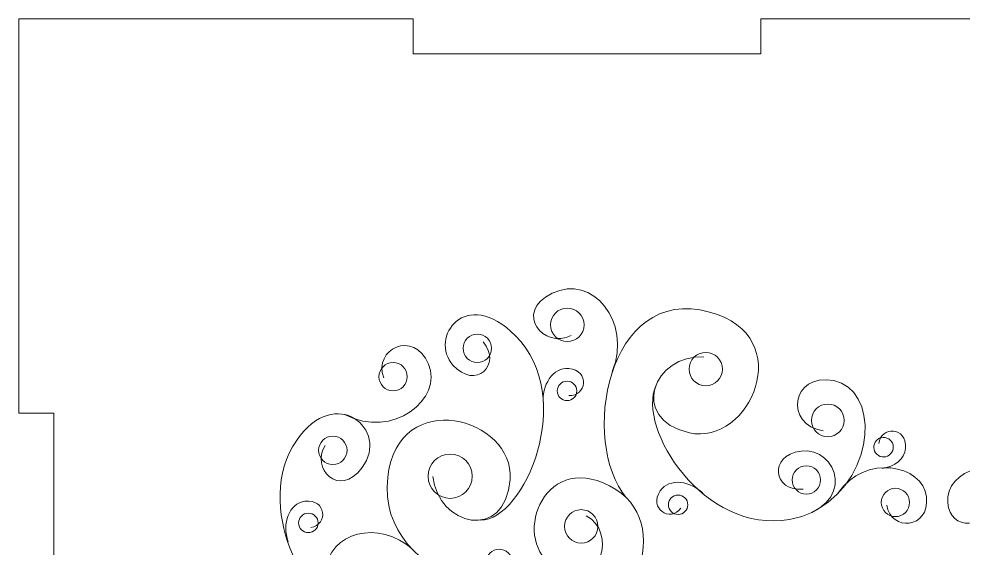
# Model space of a CAD drawing. Header units: millimetres. Extents: x 183 to 502, y -190 to 165.
# Drawn here: x 182.5 to 263.9, y 119.2 to 164.9 of the extents above; entities that cross this region are included whole.
import ezdxf

# ---------------------------------------------------------------- set-up
doc = ezdxf.new("R2010")
doc.units = ezdxf.units.MM
doc.header["$MEASUREMENT"] = 0
doc.layers.add('Camada 1', color=7, linetype='Continuous')

msp = doc.modelspace()

# ---------------------------------------------------------------- linework, layer by layer
at = {"layer": 'Camada 1', "color": 250, "lineweight": 20}
msp.add_open_spline([(337.5123, 40.8585), (337.5123, 40.8585), (337.5123, 70.8585), (337.5123, 70.8585), (337.5123, 70.8585), (337.5123, 70.8585), (340.5123, 70.8585), (340.5123, 70.8585), (340.5123, 70.8585), (340.5123, 70.8585), (340.5123, 100.8585), (340.5123, 100.8585), (340.5123, 100.8585), (340.5123, 100.8585), (337.5123, 100.8585), (337.5123, 100.8585), (337.5123, 100.8585), (337.5123, 100.8585), (337.5123, 130.8585), (337.5123, 130.8585), (337.5123, 130.8585), (337.5123, 130.8585), (340.5123, 130.8585), (340.5123, 130.8585), (340.5123, 130.8585), (340.5123, 130.8585), (340.5123, 164.8585), (340.5123, 164.8585), (340.5123, 164.8585), (340.5123, 164.8585), (337.5123, 164.8585), (337.5123, 164.8585), (337.5123, 164.8585), (337.5123, 164.8585), (306.5123, 164.8585), (306.5123, 164.8585), (306.5123, 164.8585), (306.5123, 164.8585), (306.5123, 161.8585), (306.5123, 161.8585), (306.5123, 161.8585), (306.5123, 161.8585), (276.5123, 161.8585), (276.5123, 161.8585), (276.5123, 161.8585), (276.5123, 161.8585), (276.5123, 164.8585), (276.5123, 164.8585), (276.5123, 164.8585), (276.5123, 164.8585), (246.5123, 164.8585), (246.5123, 164.8585), (246.5123, 164.8585), (246.5123, 164.8585), (246.5123, 161.8585), (246.5123, 161.8585), (246.5123, 161.8585), (246.5123, 161.8585), (216.5123, 161.8585), (216.5123, 161.8585), (216.5123, 161.8585), (216.5123, 161.8585), (216.5123, 164.8585), (216.5123, 164.8585), (216.5123, 164.8585), (216.5123, 164.8585), (185.5123, 164.8585), (185.5123, 164.8585), (185.5123, 164.8585), (185.5123, 164.8585), (182.5123, 164.8585), (182.5123, 164.8585), (182.5123, 164.8585), (182.5123, 164.8585), (182.5123, 130.8585), (182.5123, 130.8585), (182.5123, 130.8585), (182.5123, 130.8585), (185.5123, 130.8585), (185.5123, 130.8585), (185.5123, 130.8585), (185.5123, 130.8585), (185.5123, 100.8585), (185.5123, 100.8585), (185.5123, 100.8585), (185.5123, 100.8585), (182.5123, 100.8585), (182.5123, 100.8585), (182.5123, 100.8585), (182.5123, 100.8585), (182.5123, 70.8585), (182.5123, 70.8585), (182.5123, 70.8585), (182.5123, 70.8585), (185.5123, 70.8585), (185.5123, 70.8585), (185.5123, 70.8585), (185.5123, 70.8585), (185.5123, 40.8585), (185.5123, 40.8585), (185.5123, 40.8585), (185.5123, 40.8585), (182.5123, 40.8585), (182.5123, 40.8585), (182.5123, 40.8585), (182.5123, 40.8585), (182.5123, 6.8585), (182.5123, 6.8585), (182.5123, 6.8585), (182.5123, 6.8585), (185.5123, 6.8585), (185.5123, 6.8585), (185.5123, 6.8585), (185.5123, 6.8585), (216.5123, 6.8585), (216.5123, 6.8585), (216.5123, 6.8585), (216.5123, 6.8585), (216.5123, 9.8585), (216.5123, 9.8585), (216.5123, 9.8585), (216.5123, 9.8585), (246.5123, 9.8585), (246.5123, 9.8585), (246.5123, 9.8585), (246.5123, 9.8585), (246.5123, 6.8585), (246.5123, 6.8585), (246.5123, 6.8585), (246.5123, 6.8585), (276.5123, 6.8585), (276.5123, 6.8585), (276.5123, 6.8585), (276.5123, 6.8585), (276.5123, 9.8585), (276.5123, 9.8585), (276.5123, 9.8585), (276.5123, 9.8585), (306.5123, 9.8585), (306.5123, 9.8585), (306.5123, 9.8585), (306.5123, 9.8585), (306.5123, 6.8585), (306.5123, 6.8585), (306.5123, 6.8585), (306.5123, 6.8585), (337.5123, 6.8585), (337.5123, 6.8585), (337.5123, 6.8585), (337.5123, 6.8585), (340.5123, 6.8585), (340.5123, 6.8585), (340.5123, 6.8585), (340.5123, 6.8585), (340.5123, 40.8585), (340.5123, 40.8585), (340.5123, 40.8585), (340.5123, 40.8585), (337.5123, 40.8585), (337.5123, 40.8585)], degree=3, knots=[0, 0, 0, 0, 0.0243902, 0.0243902, 0.0243902, 0.0243902, 0.0487805, 0.0487805, 0.0487805, 0.0487805, 0.0731707, 0.0731707, 0.0731707, 0.0731707, 0.097561, 0.097561, 0.097561, 0.097561, 0.1219512, 0.1219512, 0.1219512, 0.1219512, 0.1463415, 0.1463415, 0.1463415, 0.1463415, 0.1707317, 0.1707317, 0.1707317, 0.1707317, 0.195122, 0.195122, 0.195122, 0.195122, 0.2195122, 0.2195122, 0.2195122, 0.2195122, 0.2439024, 0.2439024, 0.2439024, 0.2439024, 0.2682927, 0.2682927, 0.2682927, 0.2682927, 0.2926829, 0.2926829, 0.2926829, 0.2926829, 0.3170732, 0.3170732, 0.3170732, 0.3170732, 0.3414634, 0.3414634, 0.3414634, 0.3414634, 0.3658537, 0.3658537, 0.3658537, 0.3658537, 0.3902439, 0.3902439, 0.3902439, 0.3902439, 0.4146341, 0.4146341, 0.4146341, 0.4146341, 0.4390244, 0.4390244, 0.4390244, 0.4390244, 0.4634146, 0.4634146, 0.4634146, 0.4634146, 0.4878049, 0.4878049, 0.4878049, 0.4878049, 0.5121951, 0.5121951, 0.5121951, 0.5121951, 0.5365854, 0.5365854, 0.5365854, 0.5365854, 0.5609756, 0.5609756, 0.5609756, 0.5609756, 0.5853659, 0.5853659, 0.5853659, 0.5853659, 0.6097561, 0.6097561, 0.6097561, 0.6097561, 0.6341463, 0.6341463, 0.6341463, 0.6341463, 0.6585366, 0.6585366, 0.6585366, 0.6585366, 0.6829268, 0.6829268, 0.6829268, 0.6829268, 0.7073171, 0.7073171, 0.7073171, 0.7073171, 0.7317073, 0.7317073, 0.7317073, 0.7317073, 0.7560976, 0.7560976, 0.7560976, 0.7560976, 0.7804878, 0.7804878, 0.7804878, 0.7804878, 0.804878, 0.804878, 0.804878, 0.804878, 0.8292683, 0.8292683, 0.8292683, 0.8292683, 0.8536585, 0.8536585, 0.8536585, 0.8536585, 0.8780488, 0.8780488, 0.8780488, 0.8780488, 0.902439, 0.902439, 0.902439, 0.902439, 0.9268293, 0.9268293, 0.9268293, 0.9268293, 0.9512195, 0.9512195, 0.9512195, 0.9512195, 1, 1, 1, 1], dxfattribs=at)
at = {"layer": 'Camada 1', "color": 175, "lineweight": 9}
for points, knots in [([(233.6932, 134.4457), (235.4213, 138.8182), (231.9254, 142.8717), (228.5133, 141.196), (228.5133, 141.196), (225.1012, 139.5201), (227.8009, 136.348), (230.1517, 137.5465)], [0, 0, 0, 0, 0.3333333, 0.3333333, 0.3333333, 0.3333333, 1, 1, 1, 1]), ([(222.325, 121.6351), (226.1308, 121.6128), (230.6248, 132.2267), (225.3563, 137.516), (225.3563, 137.516), (221.0043, 141.8855), (217.8593, 137.3375), (219.9482, 134.9936), (219.9482, 134.9936), (221.8899, 132.8148), (224.2126, 135.0537), (222.5459, 136.9909)], [0, 0, 0, 0, 0.25, 0.25, 0.25, 0.25, 0.5, 0.5, 0.5, 0.5, 1, 1, 1, 1]), ([(234.9007, 123.5753), (230.907, 128.2969), (233.1428, 142.0011), (242.0842, 139.5774), (242.0842, 139.5774), (249.7942, 137.4876), (245.5299, 127.9765), (240.3392, 129.1618), (240.3392, 129.1618), (235.0181, 130.3766), (237.3335, 135.9654), (241.5897, 135.7014)], [0, 0, 0, 0, 0.25, 0.25, 0.25, 0.25, 0.5, 0.5, 0.5, 0.5, 1, 1, 1, 1]), ([(229.8091, 137.024), (230.6044, 137.024), (231.2531, 137.6726), (231.2531, 138.468), (231.2531, 138.468), (231.2531, 139.2633), (230.6044, 139.9117), (229.8091, 139.9117), (229.8091, 139.9117), (229.0138, 139.9117), (228.3652, 139.2633), (228.3652, 138.468), (228.3652, 138.468), (228.3652, 137.6726), (229.0138, 137.024), (229.8091, 137.024)], [0, 0, 0, 0, 0.2, 0.2, 0.2, 0.2, 0.4, 0.4, 0.4, 0.4, 0.6, 0.6, 0.6, 0.6, 1, 1, 1, 1]), ([(210.6056, 130.7309), (214.7671, 128.5433), (219.1282, 132.0932), (217.8426, 135.0898), (217.8426, 135.0898), (216.5572, 138.0862), (213.0413, 136.3647), (213.9808, 133.8987)], [0, 0, 0, 0, 0.3333333, 0.3333333, 0.3333333, 0.3333333, 1, 1, 1, 1]), ([(222.053, 135.2211), (222.7267, 135.2211), (223.276, 135.7704), (223.276, 136.444), (223.276, 136.444), (223.276, 137.1176), (222.7267, 137.6668), (222.053, 137.6668), (222.053, 137.6668), (221.3794, 137.6668), (220.83, 137.1176), (220.83, 136.444), (220.83, 136.444), (220.83, 135.7704), (221.3794, 135.2211), (222.053, 135.2211)], [0, 0, 0, 0, 0.2, 0.2, 0.2, 0.2, 0.4, 0.4, 0.4, 0.4, 0.6, 0.6, 0.6, 0.6, 1, 1, 1, 1]), ([(241.7548, 133.2179), (242.5474, 133.2179), (243.1939, 133.8644), (243.1939, 134.6569), (243.1939, 134.6569), (243.1939, 135.4496), (242.5474, 136.0961), (241.7548, 136.0961), (241.7548, 136.0961), (240.962, 136.0961), (240.3156, 135.4496), (240.3156, 134.6569), (240.3156, 134.6569), (240.3156, 133.8644), (240.962, 133.2179), (241.7548, 133.2179)], [0, 0, 0, 0, 0.2, 0.2, 0.2, 0.2, 0.4, 0.4, 0.4, 0.4, 0.6, 0.6, 0.6, 0.6, 1, 1, 1, 1]), ([(214.7858, 132.773), (215.4596, 132.773), (216.0089, 133.3224), (216.0089, 133.996), (216.0089, 133.996), (216.0089, 134.6696), (215.4596, 135.2189), (214.7858, 135.2189), (214.7858, 135.2189), (214.1122, 135.2189), (213.5629, 134.6696), (213.5629, 133.996), (213.5629, 133.996), (213.5629, 133.3224), (214.1122, 132.773), (214.7858, 132.773)], [0, 0, 0, 0, 0.2, 0.2, 0.2, 0.2, 0.4, 0.4, 0.4, 0.4, 0.6, 0.6, 0.6, 0.6, 1, 1, 1, 1]), ([(227.7569, 131.6143), (227.5394, 133.2416), (228.5902, 134.8468), (229.9315, 134.7077), (229.9315, 134.7077), (231.8042, 134.5137), (231.4588, 132.2797), (229.9381, 132.3741)], [0, 0, 0, 0, 0.3333333, 0.3333333, 0.3333333, 0.3333333, 1, 1, 1, 1]), ([(251.3295, 122.521), (256.6736, 125.6549), (256.5542, 132.9376), (252.7998, 133.6594), (252.7998, 133.6594), (249.0457, 134.3812), (248.5919, 129.7925), (251.8674, 129.3265)], [0, 0, 0, 0, 0.3333333, 0.3333333, 0.3333333, 0.3333333, 1, 1, 1, 1]), ([(229.7914, 131.9315), (230.2546, 131.9315), (230.6324, 132.3092), (230.6324, 132.7726), (230.6324, 132.7726), (230.6324, 133.2358), (230.2546, 133.6137), (229.7914, 133.6137), (229.7914, 133.6137), (229.3281, 133.6137), (228.9503, 133.2358), (228.9503, 132.7726), (228.9503, 132.7726), (228.9503, 132.3092), (229.3281, 131.9315), (229.7914, 131.9315)], [0, 0, 0, 0, 0.2, 0.2, 0.2, 0.2, 0.4, 0.4, 0.4, 0.4, 0.6, 0.6, 0.6, 0.6, 1, 1, 1, 1]), ([(210.6784, 114.4752), (207.3145, 113.9865), (202.6764, 122.9719), (206.4423, 128.4742), (206.4423, 128.4742), (209.8408, 133.4398), (214.5218, 129.3938), (212.1263, 126.1667), (212.1263, 126.1667), (210.0881, 123.4214), (207.6869, 126.1512), (208.9225, 128.0702)], [0, 0, 0, 0, 0.25, 0.25, 0.25, 0.25, 0.5, 0.5, 0.5, 0.5, 1, 1, 1, 1]), ([(231.8469, 117.3702), (227.7787, 112.9672), (213.2677, 116.1009), (214.3213, 125.3049), (214.3213, 125.3049), (215.2297, 133.241), (225.2735, 130.4532), (224.881, 125.1433), (224.881, 125.1433), (224.4786, 119.7002), (218.6058, 121.1501), (218.2277, 125.3977)], [0, 0, 0, 0, 0.25, 0.25, 0.25, 0.25, 0.5, 0.5, 0.5, 0.5, 1, 1, 1, 1]), ([(237.4643, 133.2264), (235.7504, 129.5612), (241.6376, 120.351), (248.981, 121.6942), (248.981, 121.6942), (255.0473, 122.8039), (253.0825, 127.9725), (249.9675, 127.5797), (249.9675, 127.5797), (247.0719, 127.2145), (247.6003, 124.032), (250.1409, 124.3075)], [0, 0, 0, 0, 0.25, 0.25, 0.25, 0.25, 0.5, 0.5, 0.5, 0.5, 1, 1, 1, 1]), ([(252.2766, 128.8169), (253.054, 128.8169), (253.688, 129.4508), (253.688, 130.2283), (253.688, 130.2283), (253.688, 131.0056), (253.054, 131.6396), (252.2766, 131.6396), (252.2766, 131.6396), (251.4995, 131.6396), (250.8653, 131.0056), (250.8653, 130.2283), (250.8653, 130.2283), (250.8653, 129.4508), (251.4995, 128.8169), (252.2766, 128.8169)], [0, 0, 0, 0, 0.2, 0.2, 0.2, 0.2, 0.4, 0.4, 0.4, 0.4, 0.6, 0.6, 0.6, 0.6, 1, 1, 1, 1]), ([(256.9649, 126.0926), (258.0287, 126.2317), (258.9142, 126.8892), (258.9777, 127.8329), (258.9777, 127.8329), (259.1042, 129.7114), (256.8439, 129.7501), (256.679, 128.2353)], [0, 0, 0, 0, 0.3333333, 0.3333333, 0.3333333, 0.3333333, 1, 1, 1, 1]), ([(209.5883, 126.4236), (210.2619, 126.4236), (210.8113, 126.9728), (210.8113, 127.6464), (210.8113, 127.6464), (210.8113, 128.32), (210.2619, 128.8693), (209.5883, 128.8693), (209.5883, 128.8693), (208.9147, 128.8693), (208.3653, 128.32), (208.3653, 127.6464), (208.3653, 127.6464), (208.3653, 126.9728), (208.9147, 126.4236), (209.5883, 126.4236)], [0, 0, 0, 0, 0.2, 0.2, 0.2, 0.2, 0.4, 0.4, 0.4, 0.4, 0.6, 0.6, 0.6, 0.6, 1, 1, 1, 1]), ([(257.5291, 128.6318), (257.1338, 128.8761), (256.6154, 128.7538), (256.3712, 128.3585), (256.3712, 128.3585), (256.1269, 127.9634), (256.2492, 127.445), (256.6445, 127.2007), (256.6445, 127.2007), (257.0396, 126.9565), (257.5578, 127.0788), (257.802, 127.4739), (257.802, 127.4739), (258.0463, 127.8691), (257.924, 128.3875), (257.5291, 128.6318)], [0, 0, 0, 0, 0.2, 0.2, 0.2, 0.2, 0.4, 0.4, 0.4, 0.4, 0.6, 0.6, 0.6, 0.6, 1, 1, 1, 1]), ([(219.7099, 123.5057), (220.7593, 123.5057), (221.6153, 124.3615), (221.6153, 125.4111), (221.6153, 125.4111), (221.6153, 126.4604), (220.7593, 127.3163), (219.7099, 127.3163), (219.7099, 127.3163), (218.6604, 127.3163), (217.8045, 126.4604), (217.8045, 125.4111), (217.8045, 125.4111), (217.8045, 124.3615), (218.6604, 123.5057), (219.7099, 123.5057)], [0, 0, 0, 0, 0.2, 0.2, 0.2, 0.2, 0.4, 0.4, 0.4, 0.4, 0.6, 0.6, 0.6, 0.6, 1, 1, 1, 1]), ([(230.0581, 109.7341), (234.9855, 112.6905), (239.5321, 121.448), (233.4472, 124.593), (233.4472, 124.593), (227.5676, 127.6319), (224.8596, 119.6199), (228.8437, 117.5513), (228.8437, 117.5513), (232.9349, 115.4269), (234.054, 120.6929), (231.4488, 121.9955)], [0, 0, 0, 0, 0.25, 0.25, 0.25, 0.25, 0.5, 0.5, 0.5, 0.5, 1, 1, 1, 1]), ([(253.1803, 123.973), (255.4089, 127.3721), (260.506, 126.4315), (260.7909, 123.6272), (260.7909, 123.6272), (261.0754, 120.8228), (257.6956, 120.6499), (257.3717, 122.908)], [0, 0, 0, 0, 0.3333333, 0.3333333, 0.3333333, 0.3333333, 1, 1, 1, 1]), ([(270.2459, 123.973), (268.0174, 127.3721), (262.9203, 126.4315), (262.6354, 123.6272), (262.6354, 123.6272), (262.3505, 120.8228), (265.7306, 120.6499), (266.0546, 122.908)], [0, 0, 0, 0, 0.3333333, 0.3333333, 0.3333333, 0.3333333, 1, 1, 1, 1]), ([(250.4317, 123.8696), (251.1051, 123.8696), (251.6546, 124.4189), (251.6546, 125.0927), (251.6546, 125.0927), (251.6546, 125.7661), (251.1051, 126.3155), (250.4317, 126.3155), (250.4317, 126.3155), (249.758, 126.3155), (249.2085, 125.7661), (249.2085, 125.0927), (249.2085, 125.0927), (249.2085, 124.4189), (249.758, 123.8696), (250.4317, 123.8696)], [0, 0, 0, 0, 0.2, 0.2, 0.2, 0.2, 0.4, 0.4, 0.4, 0.4, 0.6, 0.6, 0.6, 0.6, 1, 1, 1, 1]), ([(241.5982, 123.8449), (240.4888, 125.0549), (238.5831, 125.2774), (237.83, 124.1589), (237.83, 124.1589), (236.7785, 122.5971), (238.7142, 121.4301), (239.6168, 122.6577)], [0, 0, 0, 0, 0.3333333, 0.3333333, 0.3333333, 0.3333333, 1, 1, 1, 1]), ([(239.3669, 122.1102), (239.8301, 122.1102), (240.2081, 122.4882), (240.2081, 122.9514), (240.2081, 122.9514), (240.2081, 123.4146), (239.8301, 123.7925), (239.3669, 123.7925), (239.3669, 123.7925), (238.9037, 123.7925), (238.5258, 123.4146), (238.5258, 122.9514), (238.5258, 122.9514), (238.5258, 122.4882), (238.9037, 122.1102), (239.3669, 122.1102)], [0, 0, 0, 0, 0.2, 0.2, 0.2, 0.2, 0.4, 0.4, 0.4, 0.4, 0.6, 0.6, 0.6, 0.6, 1, 1, 1, 1]), ([(258.1104, 121.9271), (258.7842, 121.9271), (259.3333, 122.4764), (259.3333, 123.15), (259.3333, 123.15), (259.3333, 123.8236), (258.7842, 124.3731), (258.1104, 124.3731), (258.1104, 124.3731), (257.4368, 124.3731), (256.8876, 123.8236), (256.8876, 123.15), (256.8876, 123.15), (256.8876, 122.4764), (257.4368, 121.9271), (258.1104, 121.9271)], [0, 0, 0, 0, 0.2, 0.2, 0.2, 0.2, 0.4, 0.4, 0.4, 0.4, 0.6, 0.6, 0.6, 0.6, 1, 1, 1, 1]), ([(205.7363, 119.7601), (205.1654, 121.2994), (205.8363, 123.0968), (207.1753, 123.257), (207.1753, 123.257), (209.0445, 123.4807), (209.2006, 121.2257), (207.6964, 120.9824)], [0, 0, 0, 0, 0.3333333, 0.3333333, 0.3333333, 0.3333333, 1, 1, 1, 1]), ([(207.4788, 120.5469), (207.9421, 120.5469), (208.3199, 120.9248), (208.3199, 121.388), (208.3199, 121.388), (208.3199, 121.8513), (207.9421, 122.2292), (207.4788, 122.2292), (207.4788, 122.2292), (207.0155, 122.2292), (206.6377, 121.8513), (206.6377, 121.388), (206.6377, 121.388), (206.6377, 120.9248), (207.0155, 120.5469), (207.4788, 120.5469)], [0, 0, 0, 0, 0.2, 0.2, 0.2, 0.2, 0.4, 0.4, 0.4, 0.4, 0.6, 0.6, 0.6, 0.6, 1, 1, 1, 1]), ([(231.0105, 119.6508), (231.8031, 119.6508), (232.4497, 120.2973), (232.4497, 121.09), (232.4497, 121.09), (232.4497, 121.8827), (231.8031, 122.5292), (231.0105, 122.5292), (231.0105, 122.5292), (230.2178, 122.5292), (229.5712, 121.8827), (229.5712, 121.09), (229.5712, 121.09), (229.5712, 120.2973), (230.2178, 119.6508), (231.0105, 119.6508)], [0, 0, 0, 0, 0.2, 0.2, 0.2, 0.2, 0.4, 0.4, 0.4, 0.4, 0.6, 0.6, 0.6, 0.6, 1, 1, 1, 1]), ([(216.4896, 119.1058), (213.5384, 121.6948), (209.2368, 120.6353), (208.9697, 117.203), (208.9697, 117.203), (208.6745, 113.4131), (212.7793, 114.1213), (212.9446, 116.7549)], [0, 0, 0, 0, 0.3333333, 0.3333333, 0.3333333, 0.3333333, 1, 1, 1, 1]), ([(225.5603, 115.4685), (223.919, 115.4349), (222.4415, 116.6589), (222.7299, 117.976), (222.7299, 117.976), (223.1326, 119.8151), (225.3136, 119.2218), (225.0495, 117.7212)], [0, 0, 0, 0, 0.3333333, 0.3333333, 0.3333333, 0.3333333, 1, 1, 1, 1])]:
    msp.add_open_spline(points, degree=3, knots=knots, dxfattribs=at)

doc.saveas('drawing.dxf')
